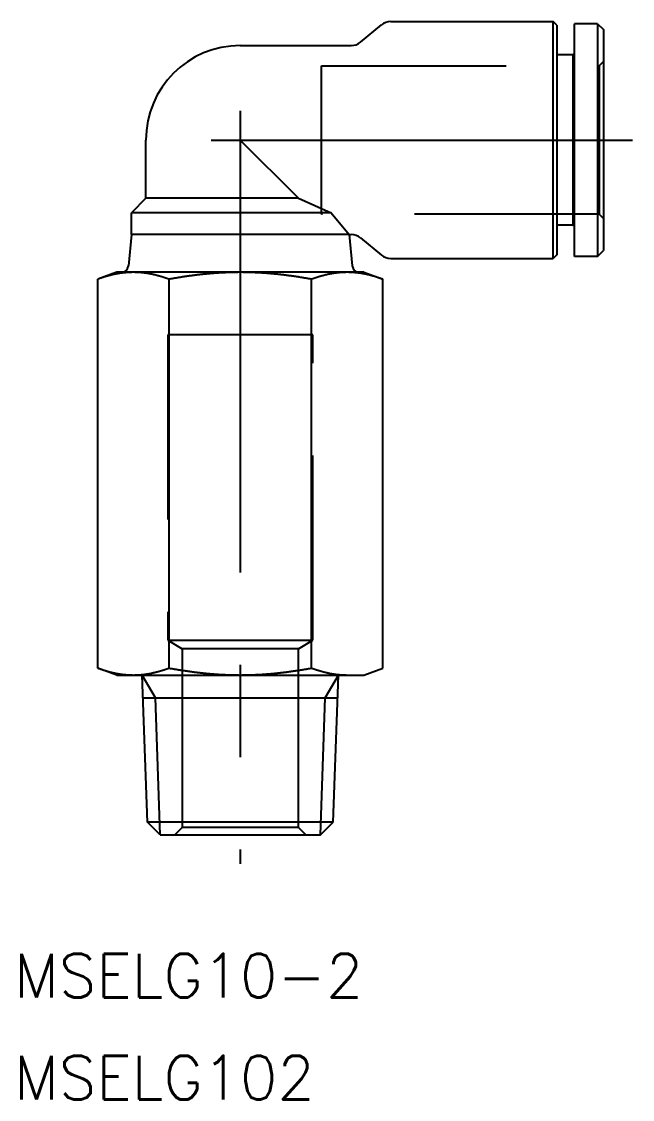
# Model space of a CAD drawing. Extents: x -15.1 to 62.1, y -18.2 to 57.9.
# Drawn here: x -15.1 to 27, y -18.2 to 56 of the extents above; entities that cross this region are included whole.
import ezdxf

# ---------------------------------------------------------------- set-up
doc = ezdxf.new("R2010")
doc.units = 0
doc.linetypes.add('CENTER', pattern=[50.8, 31.75, -6.35, 6.35, -6.35])
doc.linetypes.add('DASHED', pattern=[19.05, 12.7, -6.35])
doc.layers.get('0').update_dxf_attribs({"linetype": 'CONTINUOUS'})
doc.layers.add('CENTER', color=1, linetype='CENTER')
doc.styles.get("Standard").update_dxf_attribs({"font": 'txt.shx', "height": 3, "bigfont": 'bigfont.shx'})

msp = doc.modelspace()

# ---------------------------------------------------------------- linework, layer by layer
at = {"color": 7, "linetype": 'CONTINUOUS'}
for p, q in [((8.277123, 54.528627), (9.722877, 55.721373)), ((10.35926, 55.95), (21.55, 55.95)), ((21.55, 39.65), (21.55, 55.95)), ((21.8, 55.7), (21.55, 55.95)), ((21.8, 55.7), (21.8, 39.9)), ((23, 39.8), (23, 55.8)), ((24.6, 55.8), (23, 55.8)), ((24.6, 55.8), (24.6, 39.8)), ((24.6, 55.8), (25, 55.4)), ((25, 55.4), (25, 40.2)), ((0, 54.3), (7.64074, 54.3)), ((22.9, 53.65), (21.8, 53.65)), ((22.9, 53.65), (23, 53.75)), ((22.9, 53.65), (22.9, 41.95)), ((-6.5, 43.8), (-6.5, 47.8)), ((4, 43.8), (0, 47.8)), ((-6.5, 43.8), (-7.5, 42.8)), ((4, 43.8), (-6.5, 43.8)), ((4, 43.8), (6.244998, 42.8)), ((-7.5, 41.3), (-7.5, 42.8)), ((6.244998, 42.8), (-7.5, 42.8)), ((6.244998, 42.8), (7.5, 41.3)), ((22.9, 41.95), (21.8, 41.95)), ((22.9, 41.95), (23, 41.85)), ((-7.5, 41.3), (-7.706525, 39.152144)), ((7.5, 41.3), (-7.5, 41.3)), ((7.5, 41.3), (7.706525, 39.152144)), ((7.5, 41.3), (7.64074, 41.3)), ((8.277123, 41.071373), (9.722877, 39.878627)), ((24.6, 39.8), (25, 40.2)), ((10.35926, 39.65), (21.55, 39.65)), ((21.8, 39.9), (21.55, 39.65)), ((24.6, 39.8), (23, 39.8)), ((-8.5, 38.7), (-9.814955, 38.221396)), ((8.5, 38.7), (-8.5, 38.7)), ((8.5, 38.7), (9.814955, 38.221396)), ((-9.814955, 11.478604), (-9.814955, 38.221396)), ((-4.907477, 11.478604), (-4.907477, 38.221396)), ((4.907477, 11.478604), (4.907477, 38.221396)), ((9.814955, 11.478604), (9.814955, 38.221396)), ((-8.5, 11), (-9.814955, 11.478604)), ((8.5, 11), (9.814955, 11.478604)), ((-8.5, 11), (8.5, 11)), ((-6.3996, 0.886974), (-6.752755, 11)), ((6.3996, 0.886974), (6.752755, 11)), ((-6.697647, 9.421915), (6.697647, 9.421915)), ((6.3996, 0.886974), (-6.3996, 0.886974)), ((-5.512626, 0), (-6.3996, 0.886974)), ((5.512626, 0), (6.3996, 0.886974)), ((-5.512626, 0), (5.512626, 0))]:
    msp.add_line(p, q, dxfattribs=at)
at = {"color": 3, "linetype": 'DASHED'}
for p, q in [((5.6, 52.9), (24.7, 52.9)), ((5.6, 42.7), (5.6, 52.9)), ((24.7, 52.9), (25, 53.2)), ((24.7, 52.9), (24.7, 42.7)), ((24.7, 42.7), (5.6, 42.7)), ((25, 42.4), (24.7, 42.7)), ((-5, 34.4), (-5, 13.4)), ((5, 34.4), (-5, 34.4)), ((5, 13.4), (5, 34.4)), ((-5, 13.4), (5, 13.4)), ((-5, 13.4), (-4, 12.799139)), ((4, 12.799139), (5, 13.4)), ((-4, 12.799139), (-4, 0.5)), ((4, 12.799139), (-4, 12.799139)), ((4, 0.5), (4, 12.799139)), ((-4, 0.5), (-4.5, 0)), ((4, 0.5), (-4, 0.5)), ((4.5, 0), (4, 0.5))]:
    msp.add_line(p, q, dxfattribs=at)
at = {"color": 3, "linetype": 'CONTINUOUS'}
for p, q in [((-5.841647, 9.421915), (-6.752755, 11)), ((5.841647, 9.421915), (6.752755, 11)), ((-5.512626, 0), (-5.841647, 9.421915)), ((5.512626, 0), (5.841647, 9.421915))]:
    msp.add_line(p, q, dxfattribs=at)
at = {"color": 7}
for points in [[(-7.36122, 38.7, 0), (-7.38654, 38.6999, 0), (-7.41184, 38.6998, 0), (-7.43711, 38.6995, 0), (-7.46236, 38.6991, 0), (-7.48758, 38.6986, 0), (-7.51277, 38.698, 0), (-7.53795, 38.6973, 0), (-7.5631, 38.6965, 0), (-7.58824, 38.6956, 0), (-7.61335, 38.6946, 0), (-7.63845, 38.6934, 0), (-7.66353, 38.6922, 0), (-7.6886, 38.6908, 0), (-7.71366, 38.6894, 0), (-7.7387, 38.6878, 0), (-7.76374, 38.6862, 0), (-7.78876, 38.6844, 0), (-7.81378, 38.6825, 0), (-7.83879, 38.6805, 0), (-7.8638, 38.6784, 0), (-7.8888, 38.6763, 0), (-7.9138, 38.674, 0), (-7.9388, 38.6716, 0), (-7.9638, 38.6691, 0), (-7.98879, 38.6665, 0), (-8.0138, 38.6637, 0), (-8.0388, 38.6609, 0), (-8.06381, 38.658, 0), (-8.08883, 38.655, 0), (-8.11385, 38.6519, 0), (-8.13888, 38.6486, 0), (-8.16392, 38.6453, 0), (-8.18897, 38.6419, 0), (-8.21404, 38.6383, 0), (-8.23912, 38.6347, 0), (-8.26421, 38.6309, 0), (-8.28932, 38.6271, 0), (-8.31444, 38.6231, 0), (-8.33959, 38.6191, 0), (-8.36475, 38.6149, 0), (-8.38993, 38.6107, 0), (-8.41514, 38.6063, 0), (-8.44037, 38.6018, 0), (-8.46562, 38.5973, 0), (-8.4909, 38.5926, 0), (-8.5162, 38.5878, 0), (-8.54154, 38.5829, 0), (-8.5669, 38.5779, 0), (-8.59229, 38.5728, 0), (-8.61772, 38.5676, 0), (-8.64318, 38.5623, 0), (-8.66867, 38.5569, 0), (-8.6942, 38.5514, 0), (-8.71976, 38.5458, 0), (-8.74536, 38.5401, 0), (-8.771, 38.5342, 0), (-8.79668, 38.5283, 0), (-8.8224, 38.5223, 0), (-8.84817, 38.5161, 0), (-8.87398, 38.5099, 0), (-8.89983, 38.5035, 0), (-8.92573, 38.497, 0), (-8.95168, 38.4905, 0), (-8.97768, 38.4838, 0), (-9.00372, 38.477, 0), (-9.02982, 38.4701, 0), (-9.05597, 38.4631, 0), (-9.08218, 38.456, 0), (-9.10844, 38.4488, 0), (-9.13476, 38.4414, 0), (-9.16113, 38.434, 0), (-9.18756, 38.4264, 0), (-9.21406, 38.4188, 0), (-9.24062, 38.411, 0), (-9.26724, 38.4031, 0), (-9.29392, 38.3951, 0), (-9.32067, 38.387, 0), (-9.34748, 38.3788, 0), (-9.37437, 38.3705, 0), (-9.40132, 38.362, 0), (-9.42835, 38.3535, 0), (-9.45545, 38.3448, 0), (-9.48262, 38.336, 0), (-9.50987, 38.3271, 0), (-9.53719, 38.3181, 0), (-9.56459, 38.3089, 0), (-9.59207, 38.2997, 0), (-9.61964, 38.2903, 0), (-9.64728, 38.2808, 0), (-9.67501, 38.2712, 0), (-9.70282, 38.2615, 0), (-9.73072, 38.2517, 0), (-9.75871, 38.2417, 0), (-9.78679, 38.2316, 0), (-9.81495, 38.2214, 0)], [(-4.90748, 38.2214, 0), (-4.93565, 38.2316, 0), (-4.96372, 38.2417, 0), (-4.99171, 38.2517, 0), (-5.01961, 38.2615, 0), (-5.04742, 38.2712, 0), (-5.07515, 38.2808, 0), (-5.1028, 38.2903, 0), (-5.13036, 38.2997, 0), (-5.15784, 38.3089, 0), (-5.18524, 38.3181, 0), (-5.21256, 38.3271, 0), (-5.23981, 38.336, 0), (-5.26698, 38.3448, 0), (-5.29408, 38.3535, 0), (-5.32111, 38.362, 0), (-5.34806, 38.3705, 0), (-5.37495, 38.3788, 0), (-5.40176, 38.387, 0), (-5.42851, 38.3951, 0), (-5.4552, 38.4031, 0), (-5.48182, 38.411, 0), (-5.50837, 38.4188, 0), (-5.53487, 38.4264, 0), (-5.5613, 38.434, 0), (-5.58768, 38.4414, 0), (-5.61399, 38.4488, 0), (-5.64025, 38.456, 0), (-5.66646, 38.4631, 0), (-5.69261, 38.4701, 0), (-5.71871, 38.477, 0), (-5.74476, 38.4838, 0), (-5.77075, 38.4905, 0), (-5.7967, 38.497, 0), (-5.8226, 38.5035, 0), (-5.84846, 38.5099, 0), (-5.87426, 38.5161, 0), (-5.90003, 38.5223, 0), (-5.92575, 38.5283, 0), (-5.95143, 38.5342, 0), (-5.97707, 38.5401, 0), (-6.00267, 38.5458, 0), (-6.02824, 38.5514, 0), (-6.05376, 38.5569, 0), (-6.07926, 38.5623, 0), (-6.10471, 38.5676, 0), (-6.13014, 38.5728, 0), (-6.15553, 38.5779, 0), (-6.18089, 38.5829, 0), (-6.20623, 38.5878, 0), (-6.23153, 38.5926, 0), (-6.25681, 38.5973, 0), (-6.28207, 38.6018, 0), (-6.30729, 38.6063, 0), (-6.3325, 38.6107, 0), (-6.35768, 38.6149, 0), (-6.38285, 38.6191, 0), (-6.40799, 38.6231, 0), (-6.43312, 38.6271, 0), (-6.45822, 38.6309, 0), (-6.48332, 38.6347, 0), (-6.50839, 38.6383, 0), (-6.53346, 38.6419, 0), (-6.55851, 38.6453, 0), (-6.58355, 38.6486, 0), (-6.60858, 38.6519, 0), (-6.63361, 38.655, 0), (-6.65862, 38.658, 0), (-6.68363, 38.6609, 0), (-6.70864, 38.6637, 0), (-6.73364, 38.6665, 0), (-6.75864, 38.6691, 0), (-6.78363, 38.6716, 0), (-6.80863, 38.674, 0), (-6.83363, 38.6763, 0), (-6.85863, 38.6784, 0), (-6.88364, 38.6805, 0), (-6.90865, 38.6825, 0), (-6.93367, 38.6844, 0), (-6.95869, 38.6862, 0), (-6.98373, 38.6878, 0), (-7.00877, 38.6894, 0), (-7.03383, 38.6908, 0), (-7.0589, 38.6922, 0), (-7.08398, 38.6934, 0), (-7.10908, 38.6946, 0), (-7.1342, 38.6956, 0), (-7.15933, 38.6965, 0), (-7.18448, 38.6973, 0), (-7.20966, 38.698, 0), (-7.23485, 38.6986, 0), (-7.26007, 38.6991, 0), (-7.28532, 38.6995, 0), (-7.31059, 38.6998, 0), (-7.33589, 38.6999, 0), (-7.36122, 38.7, 0)], [(0, 38.7, 0), (-0.050656, 38.6999, 0), (-0.101253, 38.6998, 0), (-0.151795, 38.6995, 0), (-0.202285, 38.6991, 0), (-0.252725, 38.6986, 0), (-0.303117, 38.698, 0), (-0.353466, 38.6973, 0), (-0.403773, 38.6965, 0), (-0.45404, 38.6956, 0), (-0.504272, 38.6946, 0), (-0.554469, 38.6934, 0), (-0.604636, 38.6922, 0), (-0.654774, 38.6908, 0), (-0.704887, 38.6894, 0), (-0.754976, 38.6878, 0), (-0.805045, 38.6862, 0), (-0.855096, 38.6844, 0), (-0.905131, 38.6825, 0), (-0.955153, 38.6805, 0), (-1.00516, 38.6784, 0), (-1.05517, 38.6763, 0), (-1.10517, 38.674, 0), (-1.15516, 38.6716, 0), (-1.20516, 38.6691, 0), (-1.25516, 38.6665, 0), (-1.30516, 38.6637, 0), (-1.35517, 38.6609, 0), (-1.40519, 38.658, 0), (-1.45522, 38.655, 0), (-1.50527, 38.6519, 0), (-1.55533, 38.6486, 0), (-1.60541, 38.6453, 0), (-1.65552, 38.6419, 0), (-1.70564, 38.6383, 0), (-1.7558, 38.6347, 0), (-1.80598, 38.6309, 0), (-1.8562, 38.6271, 0), (-1.90645, 38.6231, 0), (-1.95674, 38.6191, 0), (-2.00707, 38.6149, 0), (-2.05743, 38.6107, 0), (-2.10784, 38.6063, 0), (-2.1583, 38.6018, 0), (-2.20881, 38.5973, 0), (-2.25937, 38.5926, 0), (-2.30998, 38.5878, 0), (-2.36064, 38.5829, 0), (-2.41137, 38.5779, 0), (-2.46216, 38.5728, 0), (-2.51301, 38.5676, 0), (-2.56392, 38.5623, 0), (-2.6149, 38.5569, 0), (-2.66596, 38.5514, 0), (-2.71709, 38.5458, 0), (-2.76829, 38.5401, 0), (-2.81957, 38.5342, 0), (-2.87093, 38.5283, 0), (-2.92237, 38.5223, 0), (-2.9739, 38.5161, 0), (-3.02552, 38.5099, 0), (-3.07723, 38.5035, 0), (-3.12903, 38.497, 0), (-3.18093, 38.4905, 0), (-3.23292, 38.4838, 0), (-3.28501, 38.477, 0), (-3.33721, 38.4701, 0), (-3.38951, 38.4631, 0), (-3.44192, 38.456, 0), (-3.49445, 38.4488, 0), (-3.54708, 38.4414, 0), (-3.59983, 38.434, 0), (-3.6527, 38.4264, 0), (-3.70569, 38.4188, 0), (-3.7588, 38.411, 0), (-3.81204, 38.4031, 0), (-3.86541, 38.3951, 0), (-3.9189, 38.387, 0), (-3.97254, 38.3788, 0), (-4.02631, 38.3705, 0), (-4.08022, 38.362, 0), (-4.13427, 38.3535, 0), (-4.18846, 38.3448, 0), (-4.24281, 38.336, 0), (-4.2973, 38.3271, 0), (-4.35195, 38.3181, 0), (-4.40675, 38.3089, 0), (-4.46172, 38.2997, 0), (-4.51684, 38.2903, 0), (-4.57213, 38.2808, 0), (-4.62759, 38.2712, 0), (-4.68321, 38.2615, 0), (-4.73901, 38.2517, 0), (-4.79499, 38.2417, 0), (-4.85114, 38.2316, 0), (-4.90748, 38.2214, 0)], [(4.90748, 38.2214, 0), (4.85114, 38.2316, 0), (4.79499, 38.2417, 0), (4.73901, 38.2517, 0), (4.68321, 38.2615, 0), (4.62759, 38.2712, 0), (4.57213, 38.2808, 0), (4.51684, 38.2903, 0), (4.46172, 38.2997, 0), (4.40675, 38.3089, 0), (4.35195, 38.3181, 0), (4.2973, 38.3271, 0), (4.24281, 38.336, 0), (4.18846, 38.3448, 0), (4.13427, 38.3535, 0), (4.08022, 38.362, 0), (4.02631, 38.3705, 0), (3.97254, 38.3788, 0), (3.9189, 38.387, 0), (3.86541, 38.3951, 0), (3.81204, 38.4031, 0), (3.7588, 38.411, 0), (3.70569, 38.4188, 0), (3.6527, 38.4264, 0), (3.59983, 38.434, 0), (3.54708, 38.4414, 0), (3.49445, 38.4488, 0), (3.44192, 38.456, 0), (3.38951, 38.4631, 0), (3.33721, 38.4701, 0), (3.28501, 38.477, 0), (3.23292, 38.4838, 0), (3.18093, 38.4905, 0), (3.12903, 38.497, 0), (3.07723, 38.5035, 0), (3.02552, 38.5099, 0), (2.9739, 38.5161, 0), (2.92237, 38.5223, 0), (2.87093, 38.5283, 0), (2.81957, 38.5342, 0), (2.76829, 38.5401, 0), (2.71709, 38.5458, 0), (2.66596, 38.5514, 0), (2.6149, 38.5569, 0), (2.56392, 38.5623, 0), (2.51301, 38.5676, 0), (2.46216, 38.5728, 0), (2.41137, 38.5779, 0), (2.36064, 38.5829, 0), (2.30998, 38.5878, 0), (2.25937, 38.5926, 0), (2.20881, 38.5973, 0), (2.1583, 38.6018, 0), (2.10784, 38.6063, 0), (2.05743, 38.6107, 0), (2.00707, 38.6149, 0), (1.95674, 38.6191, 0), (1.90645, 38.6231, 0), (1.8562, 38.6271, 0), (1.80598, 38.6309, 0), (1.7558, 38.6347, 0), (1.70564, 38.6383, 0), (1.65552, 38.6419, 0), (1.60541, 38.6453, 0), (1.55533, 38.6486, 0), (1.50527, 38.6519, 0), (1.45522, 38.655, 0), (1.40519, 38.658, 0), (1.35517, 38.6609, 0), (1.30516, 38.6637, 0), (1.25516, 38.6665, 0), (1.20516, 38.6691, 0), (1.15516, 38.6716, 0), (1.10517, 38.674, 0), (1.05517, 38.6763, 0), (1.00516, 38.6784, 0), (0.955153, 38.6805, 0), (0.905131, 38.6825, 0), (0.855096, 38.6844, 0), (0.805045, 38.6862, 0), (0.754976, 38.6878, 0), (0.704887, 38.6894, 0), (0.654774, 38.6908, 0), (0.604636, 38.6922, 0), (0.554469, 38.6934, 0), (0.504272, 38.6946, 0), (0.45404, 38.6956, 0), (0.403773, 38.6965, 0), (0.353466, 38.6973, 0), (0.303117, 38.698, 0), (0.252725, 38.6986, 0), (0.202285, 38.6991, 0), (0.151795, 38.6995, 0), (0.101253, 38.6998, 0), (0.050656, 38.6999, 0), (0, 38.7, 0)], [(7.36122, 38.7, 0), (7.33589, 38.6999, 0), (7.31059, 38.6998, 0), (7.28532, 38.6995, 0), (7.26007, 38.6991, 0), (7.23485, 38.6986, 0), (7.20966, 38.698, 0), (7.18448, 38.6973, 0), (7.15933, 38.6965, 0), (7.1342, 38.6956, 0), (7.10908, 38.6946, 0), (7.08398, 38.6934, 0), (7.0589, 38.6922, 0), (7.03383, 38.6908, 0), (7.00877, 38.6894, 0), (6.98373, 38.6878, 0), (6.95869, 38.6862, 0), (6.93367, 38.6844, 0), (6.90865, 38.6825, 0), (6.88364, 38.6805, 0), (6.85863, 38.6784, 0), (6.83363, 38.6763, 0), (6.80863, 38.674, 0), (6.78363, 38.6716, 0), (6.75864, 38.6691, 0), (6.73364, 38.6665, 0), (6.70864, 38.6637, 0), (6.68363, 38.6609, 0), (6.65862, 38.658, 0), (6.63361, 38.655, 0), (6.60858, 38.6519, 0), (6.58355, 38.6486, 0), (6.55851, 38.6453, 0), (6.53346, 38.6419, 0), (6.50839, 38.6383, 0), (6.48332, 38.6347, 0), (6.45822, 38.6309, 0), (6.43312, 38.6271, 0), (6.40799, 38.6231, 0), (6.38285, 38.6191, 0), (6.35768, 38.6149, 0), (6.3325, 38.6107, 0), (6.30729, 38.6063, 0), (6.28207, 38.6018, 0), (6.25681, 38.5973, 0), (6.23153, 38.5926, 0), (6.20623, 38.5878, 0), (6.18089, 38.5829, 0), (6.15553, 38.5779, 0), (6.13014, 38.5728, 0), (6.10471, 38.5676, 0), (6.07926, 38.5623, 0), (6.05376, 38.5569, 0), (6.02824, 38.5514, 0), (6.00267, 38.5458, 0), (5.97707, 38.5401, 0), (5.95143, 38.5342, 0), (5.92575, 38.5283, 0), (5.90003, 38.5223, 0), (5.87426, 38.5161, 0), (5.84846, 38.5099, 0), (5.8226, 38.5035, 0), (5.7967, 38.497, 0), (5.77075, 38.4905, 0), (5.74476, 38.4838, 0), (5.71871, 38.477, 0), (5.69261, 38.4701, 0), (5.66646, 38.4631, 0), (5.64025, 38.456, 0), (5.61399, 38.4488, 0), (5.58768, 38.4414, 0), (5.5613, 38.434, 0), (5.53487, 38.4264, 0), (5.50837, 38.4188, 0), (5.48182, 38.411, 0), (5.4552, 38.4031, 0), (5.42851, 38.3951, 0), (5.40176, 38.387, 0), (5.37495, 38.3788, 0), (5.34806, 38.3705, 0), (5.32111, 38.362, 0), (5.29408, 38.3535, 0), (5.26698, 38.3448, 0), (5.23981, 38.336, 0), (5.21256, 38.3271, 0), (5.18524, 38.3181, 0), (5.15784, 38.3089, 0), (5.13036, 38.2997, 0), (5.1028, 38.2903, 0), (5.07515, 38.2808, 0), (5.04742, 38.2712, 0), (5.01961, 38.2615, 0), (4.99171, 38.2517, 0), (4.96372, 38.2417, 0), (4.93565, 38.2316, 0), (4.90748, 38.2214, 0)], [(9.81495, 38.2214, 0), (9.78679, 38.2316, 0), (9.75871, 38.2417, 0), (9.73072, 38.2517, 0), (9.70282, 38.2615, 0), (9.67501, 38.2712, 0), (9.64728, 38.2808, 0), (9.61964, 38.2903, 0), (9.59207, 38.2997, 0), (9.56459, 38.3089, 0), (9.53719, 38.3181, 0), (9.50987, 38.3271, 0), (9.48262, 38.336, 0), (9.45545, 38.3448, 0), (9.42835, 38.3535, 0), (9.40132, 38.362, 0), (9.37437, 38.3705, 0), (9.34748, 38.3788, 0), (9.32067, 38.387, 0), (9.29392, 38.3951, 0), (9.26724, 38.4031, 0), (9.24062, 38.411, 0), (9.21406, 38.4188, 0), (9.18756, 38.4264, 0), (9.16113, 38.434, 0), (9.13476, 38.4414, 0), (9.10844, 38.4488, 0), (9.08218, 38.456, 0), (9.05597, 38.4631, 0), (9.02982, 38.4701, 0), (9.00372, 38.477, 0), (8.97768, 38.4838, 0), (8.95168, 38.4905, 0), (8.92573, 38.497, 0), (8.89983, 38.5035, 0), (8.87398, 38.5099, 0), (8.84817, 38.5161, 0), (8.8224, 38.5223, 0), (8.79668, 38.5283, 0), (8.771, 38.5342, 0), (8.74536, 38.5401, 0), (8.71976, 38.5458, 0), (8.6942, 38.5514, 0), (8.66867, 38.5569, 0), (8.64318, 38.5623, 0), (8.61772, 38.5676, 0), (8.59229, 38.5728, 0), (8.5669, 38.5779, 0), (8.54154, 38.5829, 0), (8.5162, 38.5878, 0), (8.4909, 38.5926, 0), (8.46562, 38.5973, 0), (8.44037, 38.6018, 0), (8.41514, 38.6063, 0), (8.38993, 38.6107, 0), (8.36475, 38.6149, 0), (8.33959, 38.6191, 0), (8.31444, 38.6231, 0), (8.28932, 38.6271, 0), (8.26421, 38.6309, 0), (8.23912, 38.6347, 0), (8.21404, 38.6383, 0), (8.18897, 38.6419, 0), (8.16392, 38.6453, 0), (8.13888, 38.6486, 0), (8.11385, 38.6519, 0), (8.08883, 38.655, 0), (8.06381, 38.658, 0), (8.0388, 38.6609, 0), (8.0138, 38.6637, 0), (7.98879, 38.6665, 0), (7.9638, 38.6691, 0), (7.9388, 38.6716, 0), (7.9138, 38.674, 0), (7.8888, 38.6763, 0), (7.8638, 38.6784, 0), (7.83879, 38.6805, 0), (7.81378, 38.6825, 0), (7.78876, 38.6844, 0), (7.76374, 38.6862, 0), (7.7387, 38.6878, 0), (7.71366, 38.6894, 0), (7.6886, 38.6908, 0), (7.66353, 38.6922, 0), (7.63845, 38.6934, 0), (7.61335, 38.6946, 0), (7.58824, 38.6956, 0), (7.5631, 38.6965, 0), (7.53795, 38.6973, 0), (7.51277, 38.698, 0), (7.48758, 38.6986, 0), (7.46236, 38.6991, 0), (7.43711, 38.6995, 0), (7.41184, 38.6998, 0), (7.38654, 38.6999, 0), (7.36122, 38.7, 0)], [(-9.81495, 11.4786, 0), (-9.78724, 11.4686, 0), (-9.75961, 11.4586, 0), (-9.73205, 11.4488, 0), (-9.70457, 11.4391, 0), (-9.67716, 11.4295, 0), (-9.64983, 11.42, 0), (-9.62257, 11.4107, 0), (-9.59538, 11.4014, 0), (-9.56826, 11.3923, 0), (-9.54121, 11.3833, 0), (-9.51422, 11.3743, 0), (-9.4873, 11.3655, 0), (-9.46044, 11.3568, 0), (-9.43365, 11.3482, 0), (-9.40692, 11.3397, 0), (-9.38025, 11.3314, 0), (-9.35364, 11.3231, 0), (-9.32708, 11.3149, 0), (-9.30059, 11.3069, 0), (-9.27415, 11.2989, 0), (-9.24776, 11.2911, 0), (-9.22143, 11.2834, 0), (-9.19515, 11.2757, 0), (-9.16892, 11.2682, 0), (-9.14273, 11.2608, 0), (-9.1166, 11.2535, 0), (-9.09052, 11.2463, 0), (-9.06448, 11.2392, 0), (-9.03848, 11.2322, 0), (-9.01253, 11.2253, 0), (-8.98662, 11.2185, 0), (-8.96075, 11.2119, 0), (-8.93492, 11.2053, 0), (-8.90913, 11.1988, 0), (-8.88338, 11.1924, 0), (-8.85766, 11.1862, 0), (-8.83198, 11.18, 0), (-8.80634, 11.174, 0), (-8.78072, 11.168, 0), (-8.75514, 11.1622, 0), (-8.72959, 11.1564, 0), (-8.70406, 11.1508, 0), (-8.67857, 11.1452, 0), (-8.6531, 11.1398, 0), (-8.62766, 11.1344, 0), (-8.60224, 11.1292, 0), (-8.57685, 11.1241, 0), (-8.55147, 11.119, 0), (-8.52612, 11.1141, 0), (-8.50079, 11.1093, 0), (-8.47547, 11.1046, 0), (-8.45018, 11.0999, 0), (-8.4249, 11.0954, 0), (-8.39963, 11.091, 0), (-8.37438, 11.0867, 0), (-8.34914, 11.0825, 0), (-8.32391, 11.0784, 0), (-8.2987, 11.0744, 0), (-8.27349, 11.0705, 0), (-8.24829, 11.0667, 0), (-8.22309, 11.063, 0), (-8.1979, 11.0594, 0), (-8.17272, 11.0559, 0), (-8.14753, 11.0525, 0), (-8.12235, 11.0492, 0), (-8.09717, 11.046, 0), (-8.07199, 11.043, 0), (-8.0468, 11.04, 0), (-8.02162, 11.0371, 0), (-7.99642, 11.0344, 0), (-7.97122, 11.0317, 0), (-7.94602, 11.0292, 0), (-7.9208, 11.0267, 0), (-7.89558, 11.0244, 0), (-7.87034, 11.0221, 0), (-7.8451, 11.02, 0), (-7.81983, 11.018, 0), (-7.79456, 11.016, 0), (-7.76926, 11.0142, 0), (-7.74395, 11.0125, 0), (-7.71862, 11.0109, 0), (-7.69327, 11.0094, 0), (-7.6679, 11.008, 0), (-7.6425, 11.0068, 0), (-7.61708, 11.0056, 0), (-7.59164, 11.0045, 0), (-7.56616, 11.0036, 0), (-7.54066, 11.0028, 0), (-7.51513, 11.002, 0), (-7.48956, 11.0014, 0), (-7.46397, 11.0009, 0), (-7.43833, 11.0005, 0), (-7.41267, 11.0002, 0), (-7.38696, 11.0001, 0), (-7.36122, 11, 0)], [(-7.36122, 11, 0), (-7.33547, 11.0001, 0), (-7.30977, 11.0002, 0), (-7.2841, 11.0005, 0), (-7.25847, 11.0009, 0), (-7.23287, 11.0014, 0), (-7.2073, 11.002, 0), (-7.18177, 11.0028, 0), (-7.15627, 11.0036, 0), (-7.1308, 11.0045, 0), (-7.10535, 11.0056, 0), (-7.07993, 11.0068, 0), (-7.05453, 11.008, 0), (-7.02916, 11.0094, 0), (-7.00381, 11.0109, 0), (-6.97848, 11.0125, 0), (-6.95317, 11.0142, 0), (-6.92788, 11.016, 0), (-6.9026, 11.018, 0), (-6.87734, 11.02, 0), (-6.85209, 11.0221, 0), (-6.82685, 11.0244, 0), (-6.80163, 11.0267, 0), (-6.77641, 11.0292, 0), (-6.75121, 11.0317, 0), (-6.72601, 11.0344, 0), (-6.70082, 11.0371, 0), (-6.67563, 11.04, 0), (-6.65044, 11.043, 0), (-6.62526, 11.046, 0), (-6.60008, 11.0492, 0), (-6.5749, 11.0525, 0), (-6.54972, 11.0559, 0), (-6.52453, 11.0594, 0), (-6.49934, 11.063, 0), (-6.47415, 11.0667, 0), (-6.44895, 11.0705, 0), (-6.42374, 11.0744, 0), (-6.39852, 11.0784, 0), (-6.37329, 11.0825, 0), (-6.34805, 11.0867, 0), (-6.3228, 11.091, 0), (-6.29753, 11.0954, 0), (-6.27225, 11.0999, 0), (-6.24696, 11.1046, 0), (-6.22164, 11.1093, 0), (-6.19631, 11.1141, 0), (-6.17096, 11.119, 0), (-6.14559, 11.1241, 0), (-6.12019, 11.1292, 0), (-6.09477, 11.1344, 0), (-6.06933, 11.1398, 0), (-6.04386, 11.1452, 0), (-6.01837, 11.1508, 0), (-5.99284, 11.1564, 0), (-5.96729, 11.1622, 0), (-5.94171, 11.168, 0), (-5.9161, 11.174, 0), (-5.89045, 11.18, 0), (-5.86477, 11.1862, 0), (-5.83905, 11.1924, 0), (-5.8133, 11.1988, 0), (-5.78751, 11.2053, 0), (-5.76168, 11.2119, 0), (-5.73581, 11.2185, 0), (-5.7099, 11.2253, 0), (-5.68395, 11.2322, 0), (-5.65796, 11.2392, 0), (-5.63192, 11.2463, 0), (-5.60583, 11.2535, 0), (-5.5797, 11.2608, 0), (-5.55352, 11.2682, 0), (-5.52729, 11.2757, 0), (-5.501, 11.2834, 0), (-5.47467, 11.2911, 0), (-5.44828, 11.2989, 0), (-5.42184, 11.3069, 0), (-5.39535, 11.3149, 0), (-5.36879, 11.3231, 0), (-5.34218, 11.3314, 0), (-5.31551, 11.3397, 0), (-5.28878, 11.3482, 0), (-5.26199, 11.3568, 0), (-5.23513, 11.3655, 0), (-5.20821, 11.3743, 0), (-5.18123, 11.3833, 0), (-5.15417, 11.3923, 0), (-5.12705, 11.4014, 0), (-5.09986, 11.4107, 0), (-5.0726, 11.42, 0), (-5.04527, 11.4295, 0), (-5.01786, 11.4391, 0), (-4.99038, 11.4488, 0), (-4.96282, 11.4586, 0), (-4.93519, 11.4686, 0), (-4.90748, 11.4786, 0)], [(-4.90748, 11.4786, 0), (-4.85205, 11.4686, 0), (-4.79678, 11.4586, 0), (-4.74167, 11.4488, 0), (-4.68671, 11.4391, 0), (-4.6319, 11.4295, 0), (-4.57723, 11.42, 0), (-4.52271, 11.4107, 0), (-4.46833, 11.4014, 0), (-4.41408, 11.3923, 0), (-4.35998, 11.3833, 0), (-4.30601, 11.3743, 0), (-4.25217, 11.3655, 0), (-4.19845, 11.3568, 0), (-4.14487, 11.3482, 0), (-4.09141, 11.3397, 0), (-4.03807, 11.3314, 0), (-3.98484, 11.3231, 0), (-3.93174, 11.3149, 0), (-3.87874, 11.3069, 0), (-3.82586, 11.2989, 0), (-3.77309, 11.2911, 0), (-3.72042, 11.2834, 0), (-3.66786, 11.2757, 0), (-3.6154, 11.2682, 0), (-3.56304, 11.2608, 0), (-3.51077, 11.2535, 0), (-3.4586, 11.2463, 0), (-3.40652, 11.2392, 0), (-3.35453, 11.2322, 0), (-3.30263, 11.2253, 0), (-3.25081, 11.2185, 0), (-3.19907, 11.2119, 0), (-3.14741, 11.2053, 0), (-3.09583, 11.1988, 0), (-3.04433, 11.1924, 0), (-2.9929, 11.1862, 0), (-2.94153, 11.18, 0), (-2.89024, 11.174, 0), (-2.83901, 11.168, 0), (-2.78785, 11.1622, 0), (-2.73674, 11.1564, 0), (-2.6857, 11.1508, 0), (-2.63471, 11.1452, 0), (-2.58377, 11.1398, 0), (-2.53288, 11.1344, 0), (-2.48205, 11.1292, 0), (-2.43126, 11.1241, 0), (-2.38051, 11.119, 0), (-2.32981, 11.1141, 0), (-2.27914, 11.1093, 0), (-2.22852, 11.1046, 0), (-2.17792, 11.0999, 0), (-2.12736, 11.0954, 0), (-2.07683, 11.091, 0), (-2.02633, 11.0867, 0), (-1.97585, 11.0825, 0), (-1.9254, 11.0784, 0), (-1.87496, 11.0744, 0), (-1.82454, 11.0705, 0), (-1.77414, 11.0667, 0), (-1.72375, 11.063, 0), (-1.67337, 11.0594, 0), (-1.623, 11.0559, 0), (-1.57263, 11.0525, 0), (-1.52227, 11.0492, 0), (-1.47191, 11.046, 0), (-1.42154, 11.043, 0), (-1.37117, 11.04, 0), (-1.3208, 11.0371, 0), (-1.27041, 11.0344, 0), (-1.22002, 11.0317, 0), (-1.1696, 11.0292, 0), (-1.11917, 11.0267, 0), (-1.06873, 11.0244, 0), (-1.01825, 11.0221, 0), (-0.967758, 11.02, 0), (-0.917235, 11.018, 0), (-0.866681, 11.016, 0), (-0.816094, 11.0142, 0), (-0.765472, 11.0125, 0), (-0.714811, 11.0109, 0), (-0.66411, 11.0094, 0), (-0.613365, 11.008, 0), (-0.562573, 11.0068, 0), (-0.511733, 11.0056, 0), (-0.46084, 11.0045, 0), (-0.409893, 11.0036, 0), (-0.358888, 11.0028, 0), (-0.307823, 11.002, 0), (-0.256694, 11.0014, 0), (-0.205499, 11.0009, 0), (-0.154235, 11.0005, 0), (-0.1029, 11.0002, 0), (-0.051489, 11.0001, 0), (0, 11, 0)], [(0, 11, 0), (0.051489, 11.0001, 0), (0.1029, 11.0002, 0), (0.154235, 11.0005, 0), (0.205499, 11.0009, 0), (0.256694, 11.0014, 0), (0.307823, 11.002, 0), (0.358888, 11.0028, 0), (0.409893, 11.0036, 0), (0.46084, 11.0045, 0), (0.511733, 11.0056, 0), (0.562573, 11.0068, 0), (0.613365, 11.008, 0), (0.66411, 11.0094, 0), (0.714811, 11.0109, 0), (0.765472, 11.0125, 0), (0.816094, 11.0142, 0), (0.866681, 11.016, 0), (0.917235, 11.018, 0), (0.967758, 11.02, 0), (1.01825, 11.0221, 0), (1.06873, 11.0244, 0), (1.11917, 11.0267, 0), (1.1696, 11.0292, 0), (1.22002, 11.0317, 0), (1.27041, 11.0344, 0), (1.3208, 11.0371, 0), (1.37117, 11.04, 0), (1.42154, 11.043, 0), (1.47191, 11.046, 0), (1.52227, 11.0492, 0), (1.57263, 11.0525, 0), (1.623, 11.0559, 0), (1.67337, 11.0594, 0), (1.72375, 11.063, 0), (1.77414, 11.0667, 0), (1.82454, 11.0705, 0), (1.87496, 11.0744, 0), (1.9254, 11.0784, 0), (1.97585, 11.0825, 0), (2.02633, 11.0867, 0), (2.07683, 11.091, 0), (2.12736, 11.0954, 0), (2.17792, 11.0999, 0), (2.22852, 11.1046, 0), (2.27914, 11.1093, 0), (2.32981, 11.1141, 0), (2.38051, 11.119, 0), (2.43126, 11.1241, 0), (2.48205, 11.1292, 0), (2.53288, 11.1344, 0), (2.58377, 11.1398, 0), (2.63471, 11.1452, 0), (2.6857, 11.1508, 0), (2.73674, 11.1564, 0), (2.78785, 11.1622, 0), (2.83901, 11.168, 0), (2.89024, 11.174, 0), (2.94153, 11.18, 0), (2.9929, 11.1862, 0), (3.04433, 11.1924, 0), (3.09583, 11.1988, 0), (3.14741, 11.2053, 0), (3.19907, 11.2119, 0), (3.25081, 11.2185, 0), (3.30263, 11.2253, 0), (3.35453, 11.2322, 0), (3.40652, 11.2392, 0), (3.4586, 11.2463, 0), (3.51077, 11.2535, 0), (3.56304, 11.2608, 0), (3.6154, 11.2682, 0), (3.66786, 11.2757, 0), (3.72042, 11.2834, 0), (3.77309, 11.2911, 0), (3.82586, 11.2989, 0), (3.87874, 11.3069, 0), (3.93174, 11.3149, 0), (3.98484, 11.3231, 0), (4.03807, 11.3314, 0), (4.09141, 11.3397, 0), (4.14487, 11.3482, 0), (4.19845, 11.3568, 0), (4.25217, 11.3655, 0), (4.30601, 11.3743, 0), (4.35998, 11.3833, 0), (4.41408, 11.3923, 0), (4.46833, 11.4014, 0), (4.52271, 11.4107, 0), (4.57723, 11.42, 0), (4.6319, 11.4295, 0), (4.68671, 11.4391, 0), (4.74167, 11.4488, 0), (4.79678, 11.4586, 0), (4.85205, 11.4686, 0), (4.90748, 11.4786, 0)], [(4.90748, 11.4786, 0), (4.93519, 11.4686, 0), (4.96282, 11.4586, 0), (4.99038, 11.4488, 0), (5.01786, 11.4391, 0), (5.04527, 11.4295, 0), (5.0726, 11.42, 0), (5.09986, 11.4107, 0), (5.12705, 11.4014, 0), (5.15417, 11.3923, 0), (5.18123, 11.3833, 0), (5.20821, 11.3743, 0), (5.23513, 11.3655, 0), (5.26199, 11.3568, 0), (5.28878, 11.3482, 0), (5.31551, 11.3397, 0), (5.34218, 11.3314, 0), (5.36879, 11.3231, 0), (5.39535, 11.3149, 0), (5.42184, 11.3069, 0), (5.44828, 11.2989, 0), (5.47467, 11.2911, 0), (5.501, 11.2834, 0), (5.52729, 11.2757, 0), (5.55352, 11.2682, 0), (5.5797, 11.2608, 0), (5.60583, 11.2535, 0), (5.63192, 11.2463, 0), (5.65796, 11.2392, 0), (5.68395, 11.2322, 0), (5.7099, 11.2253, 0), (5.73581, 11.2185, 0), (5.76168, 11.2119, 0), (5.78751, 11.2053, 0), (5.8133, 11.1988, 0), (5.83905, 11.1924, 0), (5.86477, 11.1862, 0), (5.89045, 11.18, 0), (5.9161, 11.174, 0), (5.94171, 11.168, 0), (5.96729, 11.1622, 0), (5.99284, 11.1564, 0), (6.01837, 11.1508, 0), (6.04386, 11.1452, 0), (6.06933, 11.1398, 0), (6.09477, 11.1344, 0), (6.12019, 11.1292, 0), (6.14559, 11.1241, 0), (6.17096, 11.119, 0), (6.19631, 11.1141, 0), (6.22164, 11.1093, 0), (6.24696, 11.1046, 0), (6.27225, 11.0999, 0), (6.29753, 11.0954, 0), (6.3228, 11.091, 0), (6.34805, 11.0867, 0), (6.37329, 11.0825, 0), (6.39852, 11.0784, 0), (6.42374, 11.0744, 0), (6.44895, 11.0705, 0), (6.47415, 11.0667, 0), (6.49934, 11.063, 0), (6.52453, 11.0594, 0), (6.54972, 11.0559, 0), (6.5749, 11.0525, 0), (6.60008, 11.0492, 0), (6.62526, 11.046, 0), (6.65044, 11.043, 0), (6.67563, 11.04, 0), (6.70082, 11.0371, 0), (6.72601, 11.0344, 0), (6.75121, 11.0317, 0), (6.77641, 11.0292, 0), (6.80163, 11.0267, 0), (6.82685, 11.0244, 0), (6.85209, 11.0221, 0), (6.87734, 11.02, 0), (6.9026, 11.018, 0), (6.92788, 11.016, 0), (6.95317, 11.0142, 0), (6.97848, 11.0125, 0), (7.00381, 11.0109, 0), (7.02916, 11.0094, 0), (7.05453, 11.008, 0), (7.07993, 11.0068, 0), (7.10535, 11.0056, 0), (7.1308, 11.0045, 0), (7.15627, 11.0036, 0), (7.18177, 11.0028, 0), (7.2073, 11.002, 0), (7.23287, 11.0014, 0), (7.25847, 11.0009, 0), (7.2841, 11.0005, 0), (7.30977, 11.0002, 0), (7.33547, 11.0001, 0), (7.36122, 11, 0)]]:
    msp.add_polyline3d(points, dxfattribs=at)
at = {"color": 7, "linetype": 'CONTINUOUS'}
for centre, radius, start, end in [((10.35926, 54.95), 1, 90, 129.52263127), ((0, 47.8), 6.5, 90, 180), ((7.64074, 55.3), 1, 270, 309.52263127), ((7.64074, 40.3), 1, 50.47736873, 90), ((10.35926, 40.65), 1, 230.47736873, 270), ((-8.204229, 39.2), 0.5, 270, 354.50767544), ((8.204229, 39.2), 0.5, 185.49232456, 270)]:
    msp.add_arc(centre, radius, start, end, dxfattribs=at)
at = {"layer": 'CENTER', "color": 1, "linetype": 'CENTER'}
for p, q in [((0, 49.8), (0, -2)), ((-2, 47.8), (27, 47.8))]:
    msp.add_line(p, q, dxfattribs=at)

# ---------------------------------------------------------------- texts
at = {"color": 7, "linetype": 'CONTINUOUS'}
for s, p in [('MSELG10-2', (-15.578908, -11.17529)), ('MSELG102', (-15.578908, -18.196593))]:
    msp.add_text(s, height=3, dxfattribs=at).set_placement(p)

doc.saveas('drawing.dxf')
